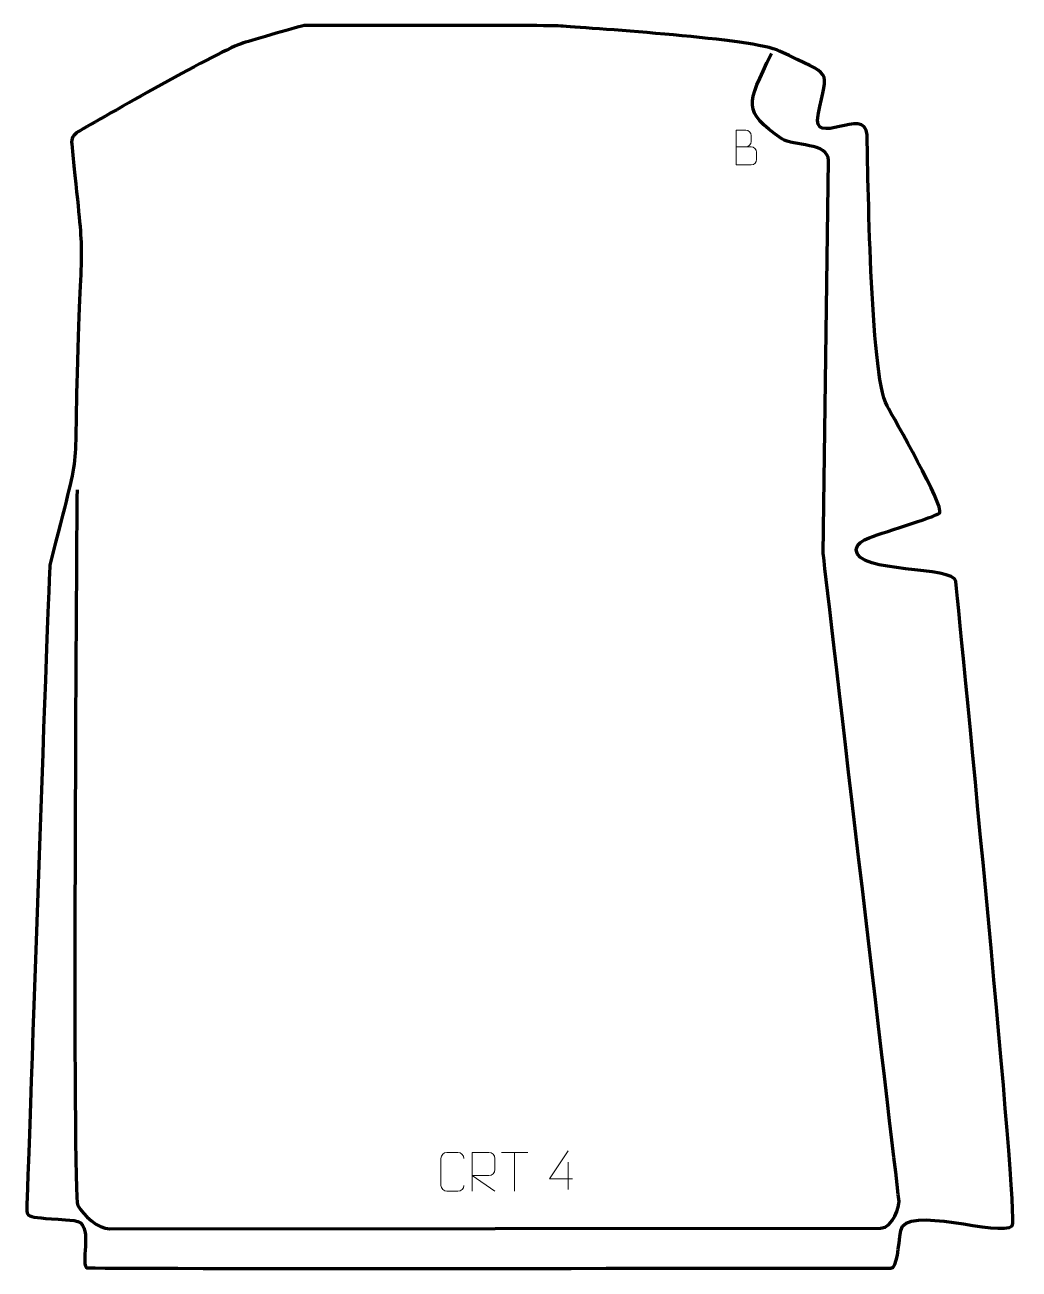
# Model space of a CAD drawing. Header units: millimetres. Extents: x 1057 to 1698, y 93 to 895.
import ezdxf

# ---------------------------------------------------------------- set-up
doc = ezdxf.new("R2010")
doc.units = ezdxf.units.MM
doc.header["$MEASUREMENT"] = 0
doc.layers.add('layer 1', color=7, linetype='Continuous')
doc.layers.add('layer 2', color=7, linetype='Continuous')

msp = doc.modelspace()

# ---------------------------------------------------------------- linework, layer by layer
at = {"layer": 'layer 1', "color": 22, "lineweight": 158}
msp.add_open_spline([(1091.4949, 825.7829), (1107.3017, 834.8634), (1183.82, 878.923), (1198.1904, 883.0948), (1198.1904, 883.0948), (1203.3878, 884.6036), (1235.4408, 894.3259), (1238.0111, 894.3194), (1238.0111, 894.3194), (1259.3981, 894.2655), (1394.5745, 894.6913), (1403.9934, 893.8696), (1403.9934, 893.8696), (1424.0727, 892.1178), (1526.8727, 885.9472), (1543.2936, 877.8492), (1543.2936, 877.8492), (1578.3154, 860.5781), (1574.4441, 868.0952), (1568.1193, 836.805), (1568.1193, 836.805), (1563.6437, 814.6632), (1598.9417, 843.0853), (1599.611, 823.8959), (1599.611, 823.8959), (1600.3964, 801.3787), (1601.3069, 670.2573), (1612.505, 649.4248), (1612.505, 649.4248), (1616.5785, 641.8466), (1649.6929, 584.3494), (1646.4013, 580.493), (1646.4013, 580.493), (1643.9968, 577.6765), (1606.4285, 567.1067), (1599.43, 563.7335), (1599.43, 563.7335), (1595.3533, 561.7686), (1592.7458, 559.4556), (1592.7381, 556.5222), (1592.7381, 556.5222), (1592.6976, 541.1537), (1655.9698, 546.4615), (1656.9068, 536.2991), (1656.9068, 536.2991), (1660.4261, 498.1286), (1697.553, 125.8451), (1693.1274, 121.3683), (1693.1274, 121.3683), (1685.5442, 113.6974), (1624.1521, 135.6156), (1621.3371, 118.2562), (1621.3371, 118.2562), (1619.7231, 108.3032), (1619.3645, 94.1161), (1614.8658, 94.1161), (1614.8658, 94.1161), (1570.3751, 94.1161), (1097.9782, 93.4326), (1097.1178, 94.318), (1097.1178, 94.318), (1092.7953, 98.7658), (1102.4186, 123.3784), (1089.1594, 124.633), (1089.1594, 124.633), (1057.3735, 127.6407), (1058.3252, 124.9776), (1058.6922, 135.3329), (1058.6922, 135.3329), (1059.9927, 172.0317), (1072.8317, 544.269), (1073.4483, 546.735), (1073.4483, 546.735), (1094.8418, 632.3013), (1088.3224, 594.6462), (1091.4475, 686.4653), (1091.4475, 686.4653), (1094.2469, 768.7159), (1095.7289, 736.2078), (1087.5198, 818.0476), (1087.5198, 818.0476), (1087.198, 821.2555), (1088.6993, 824.177), (1091.4949, 825.7829)], degree=3, knots=[0, 0, 0, 0, 0.04545455, 0.04545455, 0.04545455, 0.04545455, 0.09090909, 0.09090909, 0.09090909, 0.09090909, 0.13636364, 0.13636364, 0.13636364, 0.13636364, 0.18181818, 0.18181818, 0.18181818, 0.18181818, 0.22727273, 0.22727273, 0.22727273, 0.22727273, 0.27272727, 0.27272727, 0.27272727, 0.27272727, 0.31818182, 0.31818182, 0.31818182, 0.31818182, 0.36363636, 0.36363636, 0.36363636, 0.36363636, 0.40909091, 0.40909091, 0.40909091, 0.40909091, 0.45454545, 0.45454545, 0.45454545, 0.45454545, 0.5, 0.5, 0.5, 0.5, 0.54545455, 0.54545455, 0.54545455, 0.54545455, 0.59090909, 0.59090909, 0.59090909, 0.59090909, 0.63636364, 0.63636364, 0.63636364, 0.63636364, 0.68181818, 0.68181818, 0.68181818, 0.68181818, 0.72727273, 0.72727273, 0.72727273, 0.72727273, 0.77272727, 0.77272727, 0.77272727, 0.77272727, 0.81818182, 0.81818182, 0.81818182, 0.81818182, 0.86363636, 0.86363636, 0.86363636, 0.86363636, 0.90909091, 0.90909091, 0.90909091, 0.90909091, 1, 1, 1, 1], dxfattribs=at)
at = {"layer": 'layer 2', "color": 177, "lineweight": 158}
msp.add_open_spline([(1090.9692, 595.235), (1090.488, 553.5724), (1087.8444, 139.9214), (1091.4001, 134.3339), (1091.4001, 134.3339), (1095.3883, 128.0666), (1103.9443, 119.4031), (1112.0626, 119.41), (1112.0626, 119.41), (1112.0626, 119.41), (1608.3595, 119.8274), (1608.3595, 119.8274), (1608.3595, 119.8274), (1616.462, 119.8342), (1620.5328, 134.8763), (1620.2873, 136.971), (1620.2873, 136.971), (1615.9561, 173.9341), (1571.4307, 552.0368), (1571.4597, 554.268), (1571.4597, 554.268), (1571.4597, 554.268), (1574.7559, 807.2545), (1574.7559, 807.2545), (1574.7559, 807.2545), (1574.9127, 819.2921), (1552.0919, 816.1352), (1544.77, 821.3651), (1544.77, 821.3651), (1519.0965, 839.7033), (1522.1478, 842.4172), (1538.0095, 876.3286)], degree=3, knots=[0, 0, 0, 0, 0.11111111, 0.11111111, 0.11111111, 0.11111111, 0.22222222, 0.22222222, 0.22222222, 0.22222222, 0.33333333, 0.33333333, 0.33333333, 0.33333333, 0.44444444, 0.44444444, 0.44444444, 0.44444444, 0.55555556, 0.55555556, 0.55555556, 0.55555556, 0.66666667, 0.66666667, 0.66666667, 0.66666667, 0.77777778, 0.77777778, 0.77777778, 0.77777778, 1, 1, 1, 1], dxfattribs=at)
at = {"layer": 'layer 2', "color": 250, "lineweight": 9}
for points, knots in [([(1515.2427, 816.1844), (1518.5017, 816.1848), (1521.7611, 816.1848), (1525.0208, 816.1844), (1525.0208, 816.1844), (1526.7901, 816.1689), (1528.513, 814.6139), (1528.513, 812.7781), (1528.513, 812.7781), (1528.5127, 811.7673), (1528.5127, 809.036), (1528.513, 808.0249), (1528.513, 808.0249), (1528.5289, 806.3608), (1527.1476, 804.557), (1525.0682, 804.5722), (1525.0682, 804.5722), (1521.8082, 804.5725), (1518.5485, 804.5725), (1515.2892, 804.5722), (1515.2892, 804.5722), (1515.2892, 812.0226), (1515.2892, 819.4727), (1515.2892, 826.9225), (1515.2892, 826.9225), (1517.4153, 826.9225), (1519.5417, 826.9225), (1521.6682, 826.9225), (1521.6682, 826.9225), (1523.1737, 826.9383), (1525.0517, 825.2271), (1525.0676, 823.4694), (1525.0676, 823.4694), (1525.0672, 821.6188), (1525.0672, 821.4881), (1525.0676, 819.6372), (1525.0676, 819.6372), (1525.083, 817.7866), (1523.4221, 816.1689), (1521.6217, 816.1844)], [0, 0, 0, 0, 0.09090909, 0.09090909, 0.09090909, 0.09090909, 0.18181818, 0.18181818, 0.18181818, 0.18181818, 0.27272727, 0.27272727, 0.27272727, 0.27272727, 0.36363636, 0.36363636, 0.36363636, 0.36363636, 0.45454545, 0.45454545, 0.45454545, 0.45454545, 0.54545455, 0.54545455, 0.54545455, 0.54545455, 0.63636364, 0.63636364, 0.63636364, 0.63636364, 0.72727273, 0.72727273, 0.72727273, 0.72727273, 0.81818182, 0.81818182, 0.81818182, 0.81818182, 1, 1, 1, 1]), ([(1340.0824, 147.3798), (1339.9426, 145.0564), (1338.2654, 143.5768), (1336.1177, 143.566), (1336.1177, 143.566), (1333.7858, 143.5664), (1331.4539, 143.5664), (1329.1224, 143.566), (1329.1224, 143.566), (1327.1974, 143.4606), (1325.2253, 145.3451), (1325.2365, 147.3624), (1325.2365, 147.3624), (1325.2369, 153.1325), (1325.2369, 158.9022), (1325.2365, 164.6715), (1325.2365, 164.6715), (1325.2407, 166.8096), (1326.9874, 168.5288), (1329.1398, 168.5153), (1329.1398, 168.5153), (1331.4655, 168.5153), (1333.7916, 168.5153), (1336.1177, 168.5153), (1336.1177, 168.5153), (1338.0643, 168.5508), (1340.0557, 167.0593), (1340.0824, 164.6217)], [0, 0, 0, 0, 0.125, 0.125, 0.125, 0.125, 0.25, 0.25, 0.25, 0.25, 0.375, 0.375, 0.375, 0.375, 0.5, 0.5, 0.5, 0.5, 0.625, 0.625, 0.625, 0.625, 0.75, 0.75, 0.75, 0.75, 1, 1, 1, 1]), ([(1345.3273, 143.5621), (1345.3273, 143.5621), (1345.3273, 168.5156), (1345.3273, 168.5156), (1345.3273, 168.5156), (1348.9221, 168.5156), (1352.5176, 168.5156), (1356.1128, 168.5156), (1356.1128, 168.5156), (1358.4381, 168.4779), (1359.9954, 166.9879), (1359.9913, 164.6215), (1359.9913, 164.6215), (1359.9909, 162.586), (1359.9909, 159.5266), (1359.9913, 157.4906), (1359.9913, 157.4906), (1359.9848, 155.6151), (1358.1725, 153.6733), (1356.163, 153.6542), (1356.163, 153.6542), (1356.163, 153.6542), (1345.3273, 153.6542), (1345.3273, 153.6542), (1345.3273, 153.6542), (1345.3273, 153.6542), (1359.982, 143.5621), (1359.982, 143.5621)], [0, 0, 0, 0, 0.125, 0.125, 0.125, 0.125, 0.25, 0.25, 0.25, 0.25, 0.375, 0.375, 0.375, 0.375, 0.5, 0.5, 0.5, 0.5, 0.625, 0.625, 0.625, 0.625, 0.75, 0.75, 0.75, 0.75, 1, 1, 1, 1]), ([(1410.0704, 151.5511), (1410.0704, 151.5511), (1395.2487, 151.5511), (1395.2487, 151.5511), (1395.2487, 151.5511), (1395.2487, 151.5511), (1407.1263, 169.6216), (1407.1263, 169.6216)], [0, 0, 0, 0, 0.33333333, 0.33333333, 0.33333333, 0.33333333, 1, 1, 1, 1])]:
    msp.add_open_spline(points, degree=3, knots=knots, dxfattribs=at)
for points in [[(1364.1658, 168.4921), (1364.1658, 168.4921), (1381.153, 168.4921), (1381.153, 168.4921)], [(1372.6596, 143.5621), (1372.6596, 143.5621), (1372.6596, 168.5156), (1372.6596, 168.5156)], [(1407.1263, 162.3122), (1407.1263, 162.3122), (1407.1263, 144.6475), (1407.1263, 144.6475)]]:
    msp.add_open_spline(points, degree=3, dxfattribs=at)

doc.saveas('drawing.dxf')
